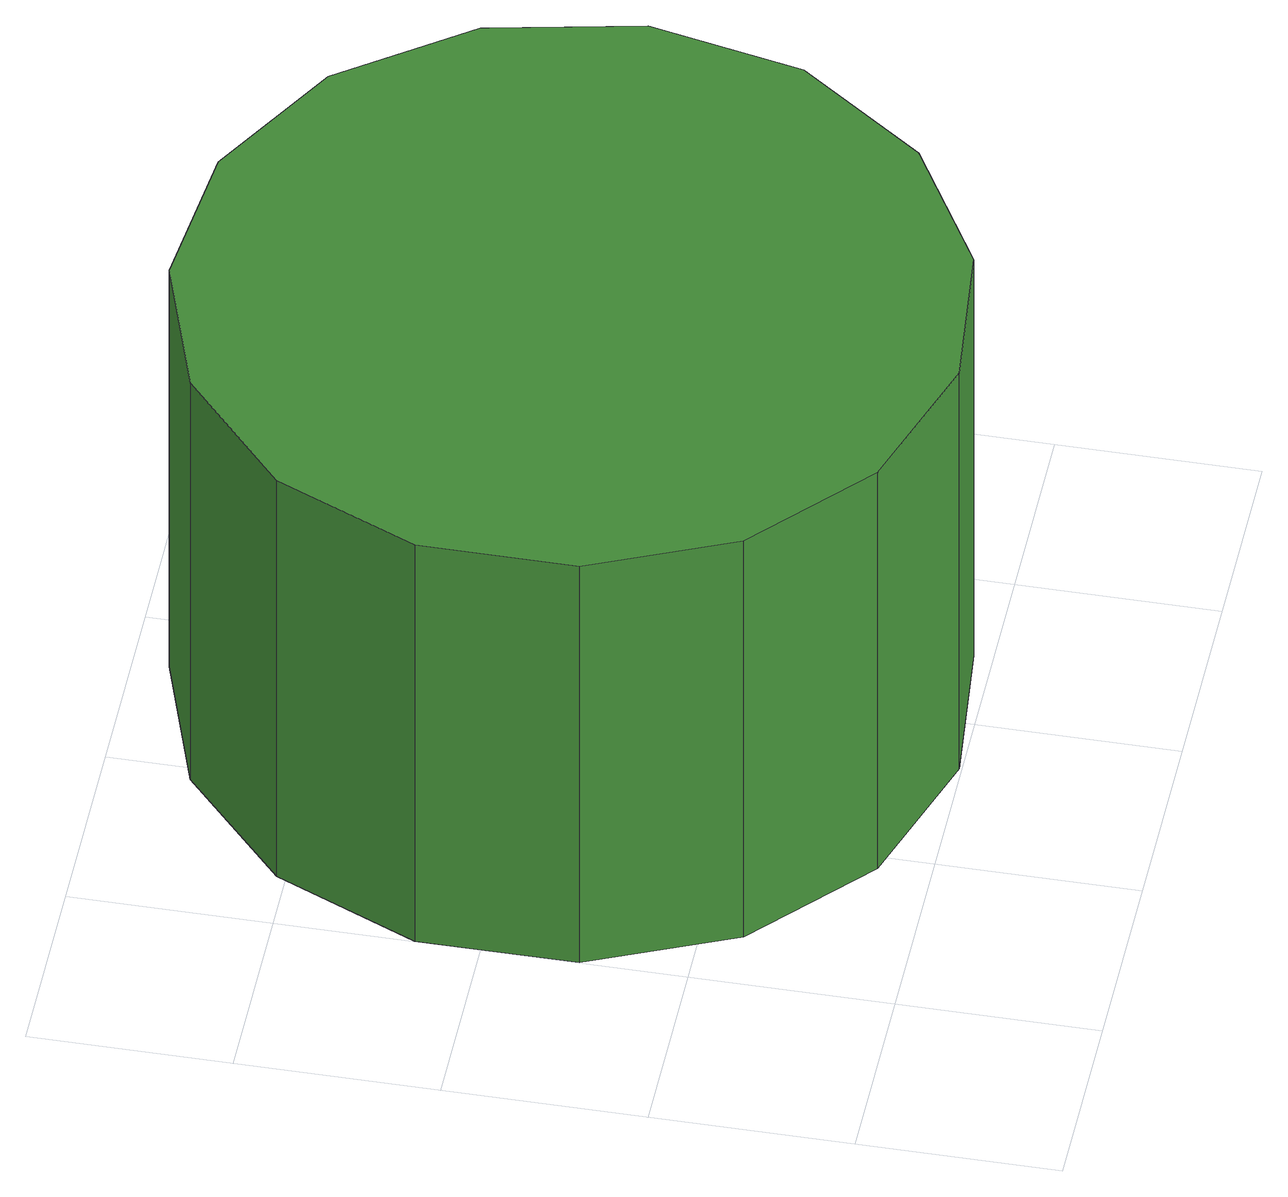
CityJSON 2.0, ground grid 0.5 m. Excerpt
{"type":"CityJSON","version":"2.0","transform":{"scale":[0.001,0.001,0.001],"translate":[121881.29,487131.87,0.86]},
"CityObjects":{
"tree1":{"type":"SolitaryVegetationObject","attributes":{"function":"something"},"geometry":[{"type":"MultiSurface","lod":"1","boundaries":[[[0,1,2,3,4,5,6,7,8,9,10,11,12,13,14]],[[15,16,17,18,19,20,21,22,23,24,25,26,27,28,29]],[[0,29,28,1]],[[1,28,27,2]],[[2,27,26,3]],[[3,26,25,4]],[[4,25,24,5]],[[5,24,23,6]],[[6,23,22,7]],[[7,22,21,8]],[[8,21,20,9]],[[9,20,19,10]],[[10,19,18,11]],[[11,18,17,12]],[[12,17,16,13]],[[13,16,15,14]],[[14,15,29,0]]]}]}
},
"vertices":[
[1898,960,1276],[1816,1349,1276],[1581,1671,1276],[1237,1870,1276],[841,1912,1276],[462,1789,1276],[166,1523,1276],[4,1159,1276],[4,761,1276],[166,397,1276],[462,131,1276],[841,8,1276],[1237,49,1276],[1581,248,1276],[1816,570,1276],[1816,570,6],[1581,248,6],[1237,49,6],[841,8,6],[462,131,6],[166,397,6],[4,761,6],[4,1159,6],[166,1523,6],[462,1789,6],[841,1912,6],[1237,1870,6],[1581,1671,6],[1816,1349,6],[1898,960,6]
]}
